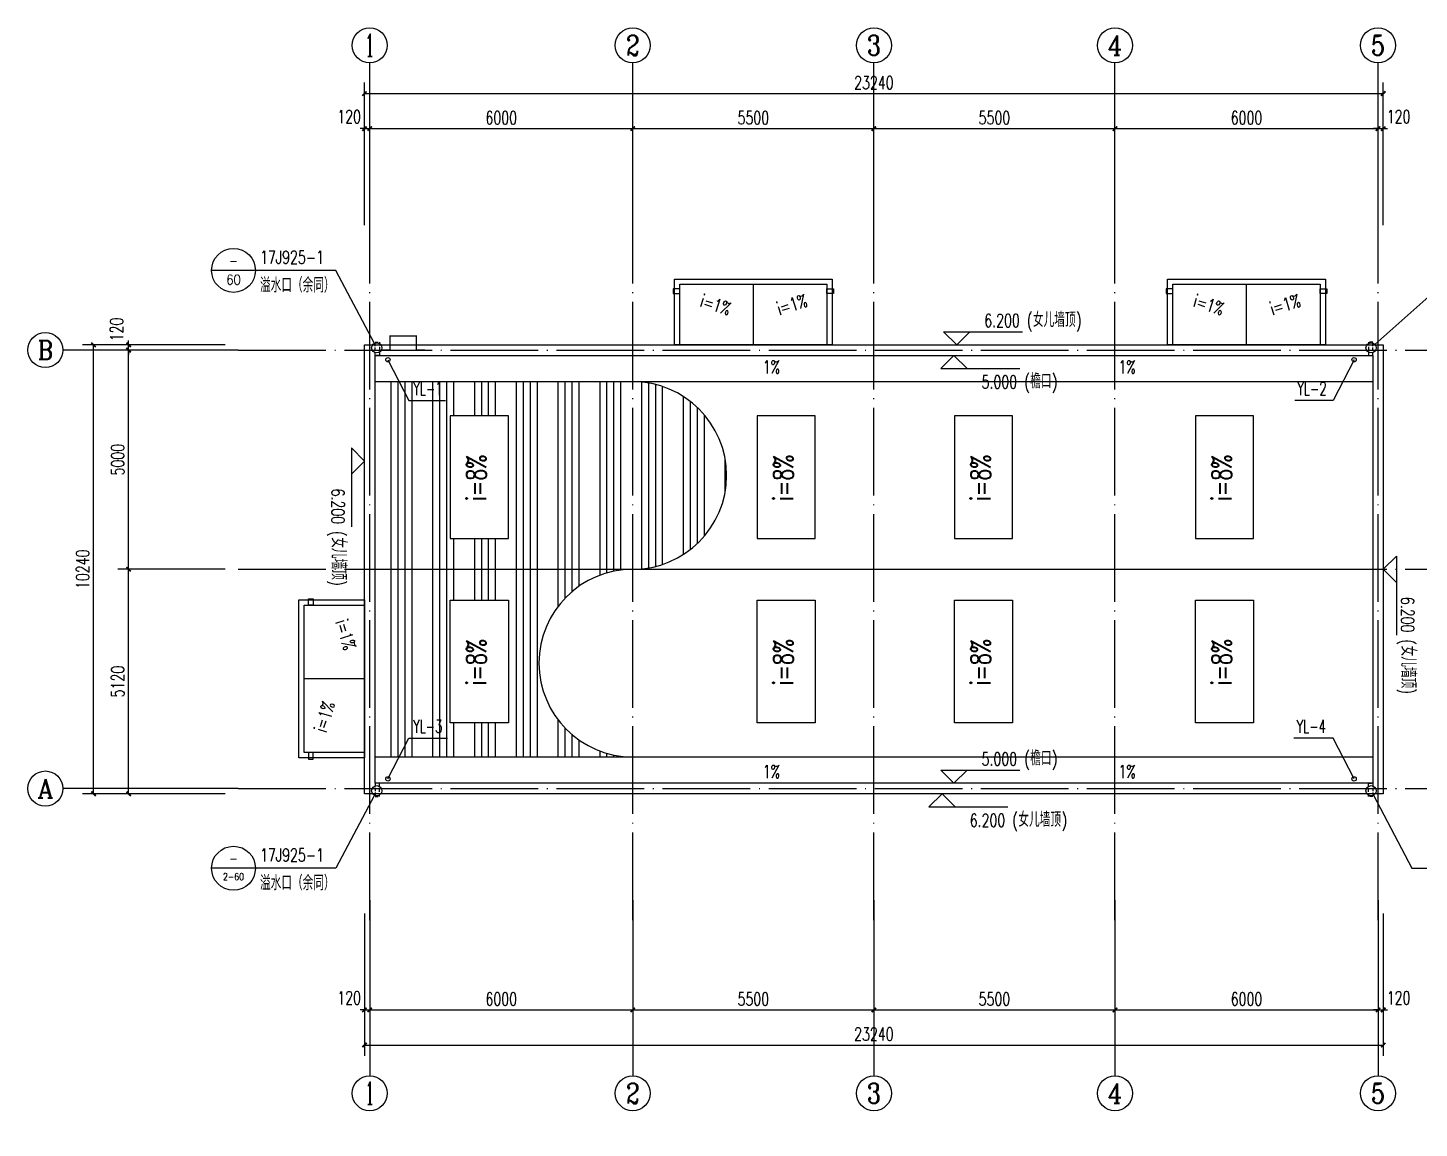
# Model space of a CAD drawing. Extents: x 1885024 to 3176456, y 18406040 to 18858640.
# Drawn here: x 2437025 to 2468764, y 18625079 to 18650176 of the extents above; entities that cross this region are included whole.
import ezdxf
from ezdxf.enums import TextEntityAlignment as Align

# ---------------------------------------------------------------- set-up
doc = ezdxf.new("R2010")
doc.units = 0
doc.header["$LTSCALE"] = 1000
doc.header["$MEASUREMENT"] = 0
doc.linetypes.add('DASH', pattern=[0.35, 0.25, -0.1])
doc.linetypes.add('DOTE', pattern=[2.42, 2, -0.2, 0.02, -0.2])
doc.layers.get('Defpoints').update_dxf_attribs({"color": 250})
for name, color, linetype in [('AXIS_TEXT', 7, 'Continuous'), ('AXIS_外部', 171, 'Continuous'), ('DIM_IDEN', 171, 'Continuous'), ('DIM_SYMB', 165, 'Continuous'), ('DIM_雨水', 3, 'Continuous'), ('DOTE', 8, 'DOTE'), ('EQUIP_污水', 7, 'Continuous'), ('EQUIP_雨水斗', 7, 'Continuous'), ('GROUND', 150, 'Continuous'), ('LVTRY', 6, 'Continuous'), ('PIPE-雨水', 4, 'Continuous'), ('PUB_DIM', 161, 'Continuous'), ('PUB_TEXT', 7, 'Continuous'), ('TEXT_雨水', 7, 'Continuous'), ('TWT_DIM', 3, 'Continuous'), ('TWT_TEXT', 7, 'Continuous'), ('VALVE_雨水', 7, 'Continuous'), ('VPIPE-雨水', 4, 'Continuous'), ('填充_节点', 161, 'Continuous')]:
    doc.layers.add(name, color=color, linetype=linetype)
doc.styles.add('_TCH_AXIS', font='COMPLEX', dxfattribs={"bigfont": 'GBCBIG'})
doc.styles.add('_TCH_DIM', font='SIMPLEX', dxfattribs={"bigfont": 'GBCBIG'})
doc.styles.add('_TCH_DIM_T3', font='SIMPLEX', dxfattribs={"width": 0.705882, "bigfont": 'GBCBIG'})
doc.styles.add('_TCH_LABEL', font='COMPLEX', dxfattribs={"bigfont": 'GBCBIG'})
doc.styles.add('_TWT_DIM_ELE', font='SIMPLEX', dxfattribs={"width": 0.8, "height": 3.5, "bigfont": 'HZTXT'})
doc.styles.add('_TWT_PIPEDN', font='SIMPLEX', dxfattribs={"width": 0.8, "height": 3, "bigfont": 'HZTXT'})
doc.styles.add('_TWT_SERIAL', font='COMPLEX', dxfattribs={"width": 0.8, "height": 3, "bigfont": 'HZTXT'})
doc.styles.add('COMPLEX', font='COMPLEX')
doc.styles.add('TK-LG-B', font='', dxfattribs={"width": 0.75})
doc.styles.get('TK-LG-B').set_extended_font_data('SimSun')
doc.dimstyles.new('_TCH_ARCH&&100', dxfattribs={"dimtxt": 297.5, "dimasz": 100, "dimexe": 250, "dimexo": 300, "dimgap": 100, "dimtad": 1, "dimdec": 0, "dimzin": 0, "dimdsep": 46, "dimtxsty": '_TCH_DIM_T3', "dimblk": 'ARCHTICK', "dimcen": 0.09, "dimclrt": 7, "dimazin": 2, "dimtfac": 1, "dimtdec": 0, "dimtix": 1, "dimtmove": 2, "dimatfit": 3, "dimfxl": 0, "dimtolj": 1, "dimtzin": 0, "dimarcsym": 0})
doc.dimstyles.new('_TWT_ARCH&&50', dxfattribs={"dimtxt": 148.75, "dimasz": 50, "dimexe": 125, "dimexo": 150, "dimgap": 50, "dimtad": 1, "dimdec": 0, "dimzin": 0, "dimdsep": 46, "dimtxsty": '_TCH_DIM_T3', "dimblk": 'ARCHTICK', "dimcen": 0.09, "dimclrt": 7, "dimazin": 2, "dimtfac": 1, "dimtdec": 0, "dimtix": 1, "dimtmove": 2, "dimatfit": 3, "dimfxl": 0, "dimtolj": 1, "dimtzin": 0, "dimarcsym": 0})

# ---------------------------------------------------------------- blocks, each defined once
blk = doc.blocks.new('2012_0718_145648')
at = {"linetype": 'ByBlock'}
for p, q in [((-368, 285), (-487, 285)), ((-288, 0), (-368, 285)), ((-288, 0), (288, 0)), ((-240, 32), (240, 32)), ((0, 32), (-141, 174)), ((0, 32), (0, 232)), ((0, 32), (141, 174)), ((288, 0), (368, 285)), ((368, 285), (487, 285))]:
    blk.add_line(p, q, dxfattribs=at)
blk.add_arc((3, 32), 200, 0, 180, dxfattribs=at)
blk = doc.blocks.new('$ATTACHMENT$00000073')
at = {"const_width": 20}
for points in [[(0, 0), (150, 0)], [(150, 90), (150, -90)]]:
    blk.add_lwpolyline(points, dxfattribs=at)
blk = doc.blocks.new('$VALVE$00000553')
at = {"const_width": 30}
for points in [[(0, 100), (-250, 100), (-250, 100)], [(0, 100), (0, 175)], [(0, 100), (250, 100), (250, 100)], [(-250, -100), (-250, -100), (0, -100)], [(250, -100), (250, -100), (0, -100)], [(0, -175), (0, -100)]]:
    blk.add_lwpolyline(points, dxfattribs=at)
blk = doc.blocks.new('_ArchTick')
at = {"color": 0, "linetype": 'ByBlock', "const_width": 0.4}
blk.add_lwpolyline([(-0.5, -0.5), (0.5, 0.5)], dxfattribs=at)
blk = doc.blocks.new('*D122')
at = {"layer": 'Defpoints', "color": 0}
for p in [(3312297, 16725), (3312682, 16725), (3312297, 16225)]:
    blk.add_point(p, dxfattribs=at)
at = {"layer": 'TWT_DIM', "color": 0, "lineweight": -2}
for p, q in [((3312447, 16725), (3312807, 16725)), ((3312682, 16225), (3312682, 16725)), ((3312447, 16225), (3312807, 16225))]:
    blk.add_line(p, q, dxfattribs=at)
at = {"layer": 'TWT_DIM', "color": 0, "lineweight": -2, "xscale": 50, "yscale": 50, "zscale": 50}
for p, rotation in [((3312682, 16725), 90), ((3312682, 16225), 270)]:
    blk.add_blockref('_ArchTick', p, dxfattribs=dict(at, rotation=rotation))
at = {"layer": 'TWT_DIM', "color": 7, "insert": (3312558, 16475), "char_height": 148.8, "attachment_point": 5, "rotation": 90, "style": '_TCH_DIM_T3'}
blk.add_mtext('\\A1;500', dxfattribs=at)
blk = doc.blocks.new('*D78')
at = {"layer": 'AXIS_外部', "color": 0, "lineweight": -2}
for p, q in [((2441525, 18637826), (2439075, 18637826)), ((2439325, 18632706), (2439325, 18637826)), ((2441525, 18632706), (2439075, 18632706))]:
    blk.add_line(p, q, dxfattribs=at)
at = {"layer": 'Defpoints', "color": 0}
for p in [(2439325, 18637826), (2441825, 18637826), (2441825, 18632706)]:
    blk.add_point(p, dxfattribs=at)
at = {"layer": 'AXIS_外部', "color": 0, "lineweight": -2, "xscale": 100, "yscale": 100, "zscale": 100}
for p, rotation in [((2439325, 18637826), 90), ((2439325, 18632706), 270)]:
    blk.add_blockref('_ArchTick', p, dxfattribs=dict(at, rotation=rotation))
at = {"layer": 'AXIS_外部', "color": 7, "insert": (2439077, 18635266), "char_height": 297.5, "attachment_point": 5, "rotation": 90, "style": '_TCH_DIM_T3'}
blk.add_mtext('\\A1;5120', dxfattribs=at)
blk = doc.blocks.new('*D79')
at = {"layer": 'AXIS_外部', "color": 0, "lineweight": -2}
for p, q in [((2441525, 18642826), (2439075, 18642826)), ((2439325, 18637826), (2439325, 18642826)), ((2441525, 18637826), (2439075, 18637826))]:
    blk.add_line(p, q, dxfattribs=at)
at = {"layer": 'Defpoints', "color": 0}
for p in [(2439325, 18642826), (2441825, 18642826), (2441825, 18637826)]:
    blk.add_point(p, dxfattribs=at)
at = {"layer": 'AXIS_外部', "color": 0, "lineweight": -2, "xscale": 100, "yscale": 100, "zscale": 100}
for p, rotation in [((2439325, 18642826), 90), ((2439325, 18637826), 270)]:
    blk.add_blockref('_ArchTick', p, dxfattribs=dict(at, rotation=rotation))
at = {"layer": 'AXIS_外部', "color": 7, "insert": (2439077, 18640326), "char_height": 297.5, "attachment_point": 5, "rotation": 90, "style": '_TCH_DIM_T3'}
blk.add_mtext('\\A1;5000', dxfattribs=at)
blk = doc.blocks.new('*D80')
at = {"layer": 'AXIS_外部', "color": 0, "lineweight": -2}
for p, q in [((2441525, 18642946), (2439075, 18642946)), ((2441525, 18642826), (2439075, 18642826)), ((2439325, 18642946), (2439325, 18643046)), ((2439325, 18642826), (2439325, 18642946)), ((2439325, 18642826), (2439325, 18642726))]:
    blk.add_line(p, q, dxfattribs=at)
at = {"layer": 'Defpoints', "color": 0}
for p in [(2439325, 18642946), (2441825, 18642946), (2441825, 18642826)]:
    blk.add_point(p, dxfattribs=at)
at = {"layer": 'AXIS_外部', "color": 0, "lineweight": -2, "xscale": 100, "yscale": 100, "zscale": 100}
for p, rotation in [((2439325, 18642946), 270), ((2439325, 18642826), 90)]:
    blk.add_blockref('_ArchTick', p, dxfattribs=dict(at, rotation=rotation))
at = {"layer": 'AXIS_外部', "color": 7, "insert": (2439050, 18643296), "char_height": 297.5, "attachment_point": 5, "rotation": 90, "style": '_TCH_DIM_T3'}
blk.add_mtext('\\A1;120', dxfattribs=at)
blk = doc.blocks.new('*D81')
at = {"layer": 'AXIS_外部', "color": 0, "lineweight": -2}
for p, q in [((2441525, 18642946), (2438275, 18642946)), ((2438525, 18632706), (2438525, 18642946)), ((2441525, 18632706), (2438275, 18632706))]:
    blk.add_line(p, q, dxfattribs=at)
at = {"layer": 'Defpoints', "color": 0}
for p in [(2438525, 18642946), (2441825, 18642946), (2441825, 18632706)]:
    blk.add_point(p, dxfattribs=at)
at = {"layer": 'AXIS_外部', "color": 0, "lineweight": -2, "xscale": 100, "yscale": 100, "zscale": 100}
for p, rotation in [((2438525, 18642946), 90), ((2438525, 18632706), 270)]:
    blk.add_blockref('_ArchTick', p, dxfattribs=dict(at, rotation=rotation))
at = {"layer": 'AXIS_外部', "color": 7, "insert": (2438277, 18637826), "char_height": 297.5, "attachment_point": 5, "rotation": 90, "style": '_TCH_DIM_T3'}
blk.add_mtext('\\A1;10240', dxfattribs=at)
blk = doc.blocks.new('*D82')
at = {"layer": 'AXIS_外部', "color": 0, "lineweight": -2}
for p, q in [((2444705, 18629976), (2444705, 18627526)), ((2444825, 18629976), (2444825, 18627526)), ((2444705, 18627776), (2444605, 18627776)), ((2444705, 18627776), (2444825, 18627776)), ((2444825, 18627776), (2444925, 18627776))]:
    blk.add_line(p, q, dxfattribs=at)
at = {"layer": 'Defpoints', "color": 0}
for p in [(2444705, 18630276), (2444825, 18630276), (2444825, 18627776)]:
    blk.add_point(p, dxfattribs=at)
at = {"layer": 'AXIS_外部', "color": 0, "lineweight": -2, "xscale": 100, "yscale": 100, "zscale": 100}
blk.add_blockref('_ArchTick', (2444705, 18627776), dxfattribs=at)
at = {"layer": 'AXIS_外部', "color": 0, "lineweight": -2, "xscale": 100, "yscale": 100, "zscale": 100, "rotation": 180}
blk.add_blockref('_ArchTick', (2444825, 18627776), dxfattribs=at)
at = {"layer": 'AXIS_外部', "color": 7, "insert": (2444355, 18628051), "char_height": 297.5, "attachment_point": 5, "style": '_TCH_DIM_T3'}
blk.add_mtext('\\A1;120', dxfattribs=at)
blk = doc.blocks.new('*D83')
at = {"layer": 'AXIS_外部', "color": 0, "lineweight": -2}
for p, q in [((2444825, 18629976), (2444825, 18627526)), ((2450825, 18629976), (2450825, 18627526)), ((2444825, 18627776), (2450825, 18627776))]:
    blk.add_line(p, q, dxfattribs=at)
at = {"layer": 'Defpoints', "color": 0}
for p in [(2444825, 18630276), (2450825, 18630276), (2450825, 18627776)]:
    blk.add_point(p, dxfattribs=at)
at = {"layer": 'AXIS_外部', "color": 0, "lineweight": -2, "xscale": 100, "yscale": 100, "zscale": 100, "rotation": 180}
blk.add_blockref('_ArchTick', (2444825, 18627776), dxfattribs=at)
at = {"layer": 'AXIS_外部', "color": 0, "lineweight": -2, "xscale": 100, "yscale": 100, "zscale": 100}
blk.add_blockref('_ArchTick', (2450825, 18627776), dxfattribs=at)
at = {"layer": 'AXIS_外部', "color": 7, "insert": (2447825, 18628024), "char_height": 297.5, "attachment_point": 5, "style": '_TCH_DIM_T3'}
blk.add_mtext('\\A1;6000', dxfattribs=at)
blk = doc.blocks.new('*D84')
at = {"layer": 'AXIS_外部', "color": 0, "lineweight": -2}
for p, q in [((2450825, 18629976), (2450825, 18627526)), ((2456325, 18629976), (2456325, 18627526)), ((2450825, 18627776), (2456325, 18627776))]:
    blk.add_line(p, q, dxfattribs=at)
at = {"layer": 'Defpoints', "color": 0}
for p in [(2450825, 18630276), (2456325, 18630276), (2456325, 18627776)]:
    blk.add_point(p, dxfattribs=at)
at = {"layer": 'AXIS_外部', "color": 0, "lineweight": -2, "xscale": 100, "yscale": 100, "zscale": 100, "rotation": 180}
blk.add_blockref('_ArchTick', (2450825, 18627776), dxfattribs=at)
at = {"layer": 'AXIS_外部', "color": 0, "lineweight": -2, "xscale": 100, "yscale": 100, "zscale": 100}
blk.add_blockref('_ArchTick', (2456325, 18627776), dxfattribs=at)
at = {"layer": 'AXIS_外部', "color": 7, "insert": (2453575, 18628024), "char_height": 297.5, "attachment_point": 5, "style": '_TCH_DIM_T3'}
blk.add_mtext('\\A1;5500', dxfattribs=at)
blk = doc.blocks.new('*D85')
at = {"layer": 'AXIS_外部', "color": 0, "lineweight": -2}
for p, q in [((2456325, 18629976), (2456325, 18627526)), ((2461825, 18629976), (2461825, 18627526)), ((2456325, 18627776), (2461825, 18627776))]:
    blk.add_line(p, q, dxfattribs=at)
at = {"layer": 'Defpoints', "color": 0}
for p in [(2456325, 18630276), (2461825, 18630276), (2461825, 18627776)]:
    blk.add_point(p, dxfattribs=at)
at = {"layer": 'AXIS_外部', "color": 0, "lineweight": -2, "xscale": 100, "yscale": 100, "zscale": 100, "rotation": 180}
blk.add_blockref('_ArchTick', (2456325, 18627776), dxfattribs=at)
at = {"layer": 'AXIS_外部', "color": 0, "lineweight": -2, "xscale": 100, "yscale": 100, "zscale": 100}
blk.add_blockref('_ArchTick', (2461825, 18627776), dxfattribs=at)
at = {"layer": 'AXIS_外部', "color": 7, "insert": (2459075, 18628024), "char_height": 297.5, "attachment_point": 5, "style": '_TCH_DIM_T3'}
blk.add_mtext('\\A1;5500', dxfattribs=at)
blk = doc.blocks.new('*D86')
at = {"layer": 'AXIS_外部', "color": 0, "lineweight": -2}
for p, q in [((2461825, 18629976), (2461825, 18627526)), ((2467825, 18629976), (2467825, 18627526)), ((2461825, 18627776), (2467825, 18627776))]:
    blk.add_line(p, q, dxfattribs=at)
at = {"layer": 'Defpoints', "color": 0}
for p in [(2461825, 18630276), (2467825, 18630276), (2467825, 18627776)]:
    blk.add_point(p, dxfattribs=at)
at = {"layer": 'AXIS_外部', "color": 0, "lineweight": -2, "xscale": 100, "yscale": 100, "zscale": 100, "rotation": 180}
blk.add_blockref('_ArchTick', (2461825, 18627776), dxfattribs=at)
at = {"layer": 'AXIS_外部', "color": 0, "lineweight": -2, "xscale": 100, "yscale": 100, "zscale": 100}
blk.add_blockref('_ArchTick', (2467825, 18627776), dxfattribs=at)
at = {"layer": 'AXIS_外部', "color": 7, "insert": (2464825, 18628024), "char_height": 297.5, "attachment_point": 5, "style": '_TCH_DIM_T3'}
blk.add_mtext('\\A1;6000', dxfattribs=at)
blk = doc.blocks.new('*D87')
at = {"layer": 'AXIS_外部', "color": 0, "lineweight": -2}
for p, q in [((2467825, 18629976), (2467825, 18627526)), ((2467945, 18629976), (2467945, 18627526)), ((2467825, 18627776), (2467725, 18627776)), ((2467825, 18627776), (2467945, 18627776)), ((2467945, 18627776), (2468045, 18627776))]:
    blk.add_line(p, q, dxfattribs=at)
at = {"layer": 'Defpoints', "color": 0}
for p in [(2467825, 18630276), (2467945, 18630276), (2467945, 18627776)]:
    blk.add_point(p, dxfattribs=at)
at = {"layer": 'AXIS_外部', "color": 0, "lineweight": -2, "xscale": 100, "yscale": 100, "zscale": 100}
blk.add_blockref('_ArchTick', (2467825, 18627776), dxfattribs=at)
at = {"layer": 'AXIS_外部', "color": 0, "lineweight": -2, "xscale": 100, "yscale": 100, "zscale": 100, "rotation": 180}
blk.add_blockref('_ArchTick', (2467945, 18627776), dxfattribs=at)
at = {"layer": 'AXIS_外部', "color": 7, "insert": (2468295, 18628051), "char_height": 297.5, "attachment_point": 5, "style": '_TCH_DIM_T3'}
blk.add_mtext('\\A1;120', dxfattribs=at)
blk = doc.blocks.new('*D88')
at = {"layer": 'AXIS_外部', "color": 0, "lineweight": -2}
for p, q in [((2444705, 18629976), (2444705, 18626726)), ((2467945, 18629976), (2467945, 18626726)), ((2444705, 18626976), (2467945, 18626976))]:
    blk.add_line(p, q, dxfattribs=at)
at = {"layer": 'Defpoints', "color": 0}
for p in [(2444705, 18630276), (2467945, 18630276), (2467945, 18626976)]:
    blk.add_point(p, dxfattribs=at)
at = {"layer": 'AXIS_外部', "color": 0, "lineweight": -2, "xscale": 100, "yscale": 100, "zscale": 100, "rotation": 180}
blk.add_blockref('_ArchTick', (2444705, 18626976), dxfattribs=at)
at = {"layer": 'AXIS_外部', "color": 0, "lineweight": -2, "xscale": 100, "yscale": 100, "zscale": 100}
blk.add_blockref('_ArchTick', (2467945, 18626976), dxfattribs=at)
at = {"layer": 'AXIS_外部', "color": 7, "insert": (2456325, 18627224), "char_height": 297.5, "attachment_point": 5, "style": '_TCH_DIM_T3'}
blk.add_mtext('\\A1;23240', dxfattribs=at)
blk = doc.blocks.new('*D89')
at = {"layer": 'AXIS_外部', "color": 0, "lineweight": -2}
for p, q in [((2444705, 18647876), (2444605, 18647876)), ((2444705, 18645676), (2444705, 18648126)), ((2444705, 18647876), (2444825, 18647876)), ((2444825, 18645676), (2444825, 18648126)), ((2444825, 18647876), (2444925, 18647876))]:
    blk.add_line(p, q, dxfattribs=at)
at = {"layer": 'Defpoints', "color": 0}
for p in [(2444825, 18647876), (2444705, 18645376), (2444825, 18645376)]:
    blk.add_point(p, dxfattribs=at)
at = {"layer": 'AXIS_外部', "color": 0, "lineweight": -2, "xscale": 100, "yscale": 100, "zscale": 100}
blk.add_blockref('_ArchTick', (2444705, 18647876), dxfattribs=at)
at = {"layer": 'AXIS_外部', "color": 0, "lineweight": -2, "xscale": 100, "yscale": 100, "zscale": 100, "rotation": 180}
blk.add_blockref('_ArchTick', (2444825, 18647876), dxfattribs=at)
at = {"layer": 'AXIS_外部', "color": 7, "insert": (2444355, 18648151), "char_height": 297.5, "attachment_point": 5, "style": '_TCH_DIM_T3'}
blk.add_mtext('\\A1;120', dxfattribs=at)
blk = doc.blocks.new('*D90')
at = {"layer": 'AXIS_外部', "color": 0, "lineweight": -2}
for p, q in [((2444825, 18645676), (2444825, 18648126)), ((2444825, 18647876), (2450825, 18647876)), ((2450825, 18645676), (2450825, 18648126))]:
    blk.add_line(p, q, dxfattribs=at)
at = {"layer": 'Defpoints', "color": 0}
for p in [(2450825, 18647876), (2444825, 18645376), (2450825, 18645376)]:
    blk.add_point(p, dxfattribs=at)
at = {"layer": 'AXIS_外部', "color": 0, "lineweight": -2, "xscale": 100, "yscale": 100, "zscale": 100, "rotation": 180}
blk.add_blockref('_ArchTick', (2444825, 18647876), dxfattribs=at)
at = {"layer": 'AXIS_外部', "color": 0, "lineweight": -2, "xscale": 100, "yscale": 100, "zscale": 100}
blk.add_blockref('_ArchTick', (2450825, 18647876), dxfattribs=at)
at = {"layer": 'AXIS_外部', "color": 7, "insert": (2447825, 18648124), "char_height": 297.5, "attachment_point": 5, "style": '_TCH_DIM_T3'}
blk.add_mtext('\\A1;6000', dxfattribs=at)
blk = doc.blocks.new('*D91')
at = {"layer": 'AXIS_外部', "color": 0, "lineweight": -2}
for p, q in [((2450825, 18645676), (2450825, 18648126)), ((2450825, 18647876), (2456325, 18647876)), ((2456325, 18645676), (2456325, 18648126))]:
    blk.add_line(p, q, dxfattribs=at)
at = {"layer": 'Defpoints', "color": 0}
for p in [(2456325, 18647876), (2450825, 18645376), (2456325, 18645376)]:
    blk.add_point(p, dxfattribs=at)
at = {"layer": 'AXIS_外部', "color": 0, "lineweight": -2, "xscale": 100, "yscale": 100, "zscale": 100, "rotation": 180}
blk.add_blockref('_ArchTick', (2450825, 18647876), dxfattribs=at)
at = {"layer": 'AXIS_外部', "color": 0, "lineweight": -2, "xscale": 100, "yscale": 100, "zscale": 100}
blk.add_blockref('_ArchTick', (2456325, 18647876), dxfattribs=at)
at = {"layer": 'AXIS_外部', "color": 7, "insert": (2453575, 18648124), "char_height": 297.5, "attachment_point": 5, "style": '_TCH_DIM_T3'}
blk.add_mtext('\\A1;5500', dxfattribs=at)
blk = doc.blocks.new('*D92')
at = {"layer": 'AXIS_外部', "color": 0, "lineweight": -2}
for p, q in [((2456325, 18645676), (2456325, 18648126)), ((2456325, 18647876), (2461825, 18647876)), ((2461825, 18645676), (2461825, 18648126))]:
    blk.add_line(p, q, dxfattribs=at)
at = {"layer": 'Defpoints', "color": 0}
for p in [(2461825, 18647876), (2456325, 18645376), (2461825, 18645376)]:
    blk.add_point(p, dxfattribs=at)
at = {"layer": 'AXIS_外部', "color": 0, "lineweight": -2, "xscale": 100, "yscale": 100, "zscale": 100, "rotation": 180}
blk.add_blockref('_ArchTick', (2456325, 18647876), dxfattribs=at)
at = {"layer": 'AXIS_外部', "color": 0, "lineweight": -2, "xscale": 100, "yscale": 100, "zscale": 100}
blk.add_blockref('_ArchTick', (2461825, 18647876), dxfattribs=at)
at = {"layer": 'AXIS_外部', "color": 7, "insert": (2459075, 18648124), "char_height": 297.5, "attachment_point": 5, "style": '_TCH_DIM_T3'}
blk.add_mtext('\\A1;5500', dxfattribs=at)
blk = doc.blocks.new('*D93')
at = {"layer": 'AXIS_外部', "color": 0, "lineweight": -2}
for p, q in [((2461825, 18645676), (2461825, 18648126)), ((2461825, 18647876), (2467825, 18647876)), ((2467825, 18645676), (2467825, 18648126))]:
    blk.add_line(p, q, dxfattribs=at)
at = {"layer": 'Defpoints', "color": 0}
for p in [(2467825, 18647876), (2461825, 18645376), (2467825, 18645376)]:
    blk.add_point(p, dxfattribs=at)
at = {"layer": 'AXIS_外部', "color": 0, "lineweight": -2, "xscale": 100, "yscale": 100, "zscale": 100, "rotation": 180}
blk.add_blockref('_ArchTick', (2461825, 18647876), dxfattribs=at)
at = {"layer": 'AXIS_外部', "color": 0, "lineweight": -2, "xscale": 100, "yscale": 100, "zscale": 100}
blk.add_blockref('_ArchTick', (2467825, 18647876), dxfattribs=at)
at = {"layer": 'AXIS_外部', "color": 7, "insert": (2464825, 18648124), "char_height": 297.5, "attachment_point": 5, "style": '_TCH_DIM_T3'}
blk.add_mtext('\\A1;6000', dxfattribs=at)
blk = doc.blocks.new('*D94')
at = {"layer": 'AXIS_外部', "color": 0, "lineweight": -2}
for p, q in [((2467825, 18647876), (2467725, 18647876)), ((2467825, 18645676), (2467825, 18648126)), ((2467825, 18647876), (2467945, 18647876)), ((2467945, 18645676), (2467945, 18648126)), ((2467945, 18647876), (2468045, 18647876))]:
    blk.add_line(p, q, dxfattribs=at)
at = {"layer": 'Defpoints', "color": 0}
for p in [(2467945, 18647876), (2467825, 18645376), (2467945, 18645376)]:
    blk.add_point(p, dxfattribs=at)
at = {"layer": 'AXIS_外部', "color": 0, "lineweight": -2, "xscale": 100, "yscale": 100, "zscale": 100}
blk.add_blockref('_ArchTick', (2467825, 18647876), dxfattribs=at)
at = {"layer": 'AXIS_外部', "color": 0, "lineweight": -2, "xscale": 100, "yscale": 100, "zscale": 100, "rotation": 180}
blk.add_blockref('_ArchTick', (2467945, 18647876), dxfattribs=at)
at = {"layer": 'AXIS_外部', "color": 7, "insert": (2468295, 18648151), "char_height": 297.5, "attachment_point": 5, "style": '_TCH_DIM_T3'}
blk.add_mtext('\\A1;120', dxfattribs=at)
blk = doc.blocks.new('*D95')
at = {"layer": 'AXIS_外部', "color": 0, "lineweight": -2}
for p, q in [((2444705, 18645676), (2444705, 18648926)), ((2467945, 18645676), (2467945, 18648926)), ((2444705, 18648676), (2467945, 18648676))]:
    blk.add_line(p, q, dxfattribs=at)
at = {"layer": 'Defpoints', "color": 0}
for p in [(2467945, 18648676), (2444705, 18645376), (2467945, 18645376)]:
    blk.add_point(p, dxfattribs=at)
at = {"layer": 'AXIS_外部', "color": 0, "lineweight": -2, "xscale": 100, "yscale": 100, "zscale": 100, "rotation": 180}
blk.add_blockref('_ArchTick', (2444705, 18648676), dxfattribs=at)
at = {"layer": 'AXIS_外部', "color": 0, "lineweight": -2, "xscale": 100, "yscale": 100, "zscale": 100}
blk.add_blockref('_ArchTick', (2467945, 18648676), dxfattribs=at)
at = {"layer": 'AXIS_外部', "color": 7, "insert": (2456325, 18648924), "char_height": 297.5, "attachment_point": 5, "style": '_TCH_DIM_T3'}
blk.add_mtext('\\A1;23240', dxfattribs=at)
blk = doc.blocks.new('_AXISO')
blk.add_circle((0, 0), 0.5)
at = {"layer": 'AXIS_TEXT', "style": 'COMPLEX', "width": 1.041667}
blk.add_attdef('A', text='', height=0.56, dxfattribs=at).set_placement((-0.25, -0.28), (0.25, -0.28), align=Align.FIT)
blk = doc.blocks.new('32545')
at = {"layer": 'PIPE-雨水', "linetype": 'Continuous'}
for points in [[(3312296.8, 15771.3), (3312296.8, 15758.8), (3312284.3, 15758.8)], [(3312296.8, 15771.3), (3312284.3, 15771.3), (3312284.3, 15758.8)]]:
    blk.add_hatch(color=256, dxfattribs=at).paths.add_polyline_path(points)
at = {"color": 8}
for p, q in [((3310436.6, 19791.8), (3315695.1, 19791.8)), ((3310436.6, 16225), (3315695.1, 16225))]:
    blk.add_line(p, q, dxfattribs=at)
at = {"layer": 'DIM_SYMB', "const_width": 35}
blk.add_lwpolyline([(3312143.3, 14282), (3313584.5, 14282)], dxfattribs=at)
at = {"layer": 'DIM_雨水'}
for p, q in [((3312296.8, 19808), (3312799.9, 20456.6)), ((3312799.9, 20456.6), (3313618.5, 20456.6)), ((3312296.8, 18881.4), (3311953.1, 18397.7)), ((3311953.1, 18397.7), (3310735.7, 18397.7)), ((3312551, 15771.3), (3312401, 15621.3)), ((3312527, 15771.3), (3312701, 15771.3)), ((3312551, 15771.3), (3312701, 15621.3)), ((3312401, 15621.3), (3313129.2, 15621.3))]:
    blk.add_line(p, q, dxfattribs=at)
at = {"layer": 'PIPE-雨水', "linetype": 'Continuous', "ltscale": 0.5, "const_width": 25}
for points in [[(3312296.8, 19808), (3312296.8, 15771.3)], [(3313388.1, 15771.3), (3312296.8, 15771.3)]]:
    blk.add_lwpolyline(points, dxfattribs=at)
at = {"layer": 'PUB_DIM'}
for p, q in [((3310586.6, 19941.8), (3309686.6, 19941.8)), ((3310436.6, 19791.8), (3310286.6, 19941.8)), ((3310436.6, 19791.8), (3310586.6, 19941.8)), ((3311390.3, 19791.8), (3310286.6, 19791.8)), ((3310586.6, 16375), (3309686.6, 16375)), ((3310436.6, 16225), (3310286.6, 16375)), ((3310436.6, 16225), (3310586.6, 16375)), ((3311390.3, 16225), (3310286.6, 16225))]:
    blk.add_line(p, q, dxfattribs=at)
at = {"layer": 'EQUIP_污水', "xscale": 0.5, "yscale": 0.5, "zscale": 0.5}
blk.add_blockref('$ATTACHMENT$00000073', (3312296.8, 16724.7), dxfattribs=at)
at = {"layer": 'EQUIP_雨水斗', "linetype": 'ByBlock', "xscale": -0.5, "yscale": 0.5, "zscale": 0.5}
blk.add_blockref('2012_0718_145648', (3312296.8, 19791.8), dxfattribs=at)
at = {"layer": 'VALVE_雨水', "xscale": -0.6, "yscale": 0.6, "zscale": 0.6, "rotation": 180}
blk.add_blockref('$VALVE$00000553', (3313032.8, 15771.3), dxfattribs=at)
at = {"layer": 'DIM_雨水', "color": 7, "style": '_TWT_SERIAL', "width": 0.64}
for s, p in [('YD', (3313011.3, 20534.5)), ('DN100', (3312898.5, 20204.4))]:
    blk.add_text(s, height=200, dxfattribs=at).set_placement(p)
at = {"layer": 'PUB_TEXT'}
for s, height, style, width, p in [('5.000', 148.75, '_TCH_DIM', 0.705882, (3309671.6, 19994.3)), ('%%P0.000', 148.75, '_TCH_DIM', 0.705882, (3309671.6, 16427.5)), ('雨水系统图', 264.35, 'TK-LG-B', 0.75, (3312143.3, 14349.9))]:
    blk.add_text(s, height=height, dxfattribs=dict(at, style=style, width=width)).set_placement(p)
at = {"layer": 'TEXT_雨水', "linetype": 'Continuous', "style": '_TWT_PIPEDN', "width": 0.64}
blk.add_text('De110', height=150, rotation=90, dxfattribs=at).set_placement((3312271.8, 17595.4))
blk.add_text('De110', height=150, dxfattribs=at).set_placement((3312648.2, 15928.9))
at = {"layer": 'TWT_TEXT', "width": 0.64}
for s, height, style, p in [('YL-1~4', 175, '_TWT_SERIAL', (3310770.7, 18467.7)), ('-0.900', 150, '_TWT_DIM_ELE', (3312611.4, 15426.3))]:
    blk.add_text(s, height=height, dxfattribs=dict(at, style=style)).set_placement(p)
at = {"layer": 'TWT_DIM'}
dim = blk.add_aligned_dim(p1=(3312296.8, 16225), p2=(3312296.8, 16724.7), distance=-385.3, dimstyle='_TWT_ARCH&&50', dxfattribs=at)
dim.commit()
dim.dimension.update_dxf_attribs({"geometry": '*D122', "text_midpoint": (3312557.7, 16474.8)})

msp = doc.modelspace()

# ---------------------------------------------------------------- hatches: boundary and pattern name
at = {"layer": '填充_节点'}
h = msp.add_hatch(dxfattribs=at)
h.set_pattern_fill('ANSI34,_O', color=251, scale=100, angle=45)
h.set_pattern_definition([(90, (184079.6, 158117.1), (-952.5, 6e-14), []), (90, (184238.35, 158275.8), (-952.5, 6e-14), []), (90, (184397.1, 158434.6), (-952.5, 6e-14), []), (90, (184555.85, 158593.3), (-952.5, 6e-14), [])])
h.paths.add_polyline_path([(2450825.4, 18642105.7), (2444945.4, 18642105.7), (2444945.4, 18637825.7), (2450825.4, 18637825.7, 1)])
h.paths.add_polyline_path([(2447987.9, 18638529.9), (2446662.9, 18638529.9), (2446662.9, 18641327.6), (2447987.9, 18641327.6)], flags=16)
h.paths.add_polyline_path([(2450825.4, 18637825.7), (2444945.4, 18637825.7), (2444945.4, 18633545.7), (2450825.4, 18633545.7, -1)])
h.paths.add_polyline_path([(2447987.9, 18634323.7), (2446662.9, 18634323.7), (2446662.9, 18637121.4), (2447987.9, 18637121.4)], flags=16)

# ---------------------------------------------------------------- linework, layer by layer
at = {"const_width": 30}
msp.add_lwpolyline([(2445085.4, 18642825.7), (2445285.4, 18642825.7), (2445285.4, 18643145.7), (2445885.4, 18643145.7), (2445885.4, 18642825.7), (2446085.4, 18642825.7)], dxfattribs=at)
at = {"color": 6, "linetype": 'DASH', "ltscale": 0.3}
for points in [[(2445045.4, 18642705.7), (2444945.4, 18642705.7), (2444945.4, 18643005.7), (2445045.4, 18643005.7)], [(2467605.4, 18642705.7), (2467705.4, 18642705.7), (2467705.4, 18643005.7), (2467605.4, 18643005.7)], [(2445045.4, 18632945.7), (2444945.4, 18632945.7), (2444945.4, 18632645.7), (2445045.4, 18632645.7)], [(2467605.4, 18632945.7), (2467705.4, 18632945.7), (2467705.4, 18632645.7), (2467605.4, 18632645.7)]]:
    msp.add_lwpolyline(points, close=True, dxfattribs=at)
at = {"layer": 'AXIS_外部'}
for p, q in [((2444825.4, 18645375.7), (2444825.4, 18649375.7)), ((2450825.4, 18645375.7), (2450825.4, 18649375.7)), ((2456325.4, 18645375.7), (2456325.4, 18649375.7)), ((2461825.4, 18645375.7), (2461825.4, 18649375.7)), ((2467825.4, 18645375.7), (2467825.4, 18649375.7)), ((2441825.4, 18642825.7), (2437825.4, 18642825.7)), ((2441825.4, 18632825.7), (2437825.4, 18632825.7)), ((2444825.4, 18630275.7), (2444825.4, 18626275.7)), ((2450825.4, 18630275.7), (2450825.4, 18626275.7)), ((2456325.4, 18630275.7), (2456325.4, 18626275.7)), ((2461825.4, 18630275.7), (2461825.4, 18626275.7)), ((2467825.4, 18630275.7), (2467825.4, 18626275.7))]:
    msp.add_line(p, q, dxfattribs=at)
at = {"layer": 'DIM_IDEN'}
for p, q in [((2442217.3, 18644642.6), (2441217.3, 18644642.6)), ((2444051.7, 18644642.6), (2442217.3, 18644642.6)), ((2444929.8, 18642978.1), (2444051.7, 18644642.6)), ((2467753.4, 18642952.8), (2469646.3, 18644642.6)), ((2444929.8, 18632673.2), (2444051.7, 18631008.7)), ((2467721, 18632673.2), (2468599.1, 18631008.7)), ((2442217.3, 18631008.7), (2441217.3, 18631008.7)), ((2444051.7, 18631008.7), (2442217.3, 18631008.7)), ((2468599.1, 18631008.7), (2470433.4, 18631008.7))]:
    msp.add_line(p, q, dxfattribs=at)
for centre, radius in [((2441717.3, 18644642.6), 500), ((2444983.8, 18642875.7), 115.8), ((2467667, 18642875.7), 115.8), ((2444983.8, 18632775.7), 115.8), ((2467667, 18632775.7), 115.8), ((2441717.3, 18631008.7), 500)]:
    msp.add_circle(centre, radius, dxfattribs=at)
at = {"layer": 'DIM_SYMB'}
for points in [[(2453294.1, 18643414.4, 0, 0, 0), (2452252.5, 18643737.1, 80, 0, 0), (2451966, 18643825.9, 0, 0, 0)], [(2453856.7, 18643414.4, 0, 0, 0), (2454898.2, 18643737.1, 80, 0, 0), (2455184.8, 18643825.9, 0, 0, 0)], [(2464544.1, 18643414.4, 0, 0, 0), (2463502.5, 18643737.1, 80, 0, 0), (2463216, 18643825.9, 0, 0, 0)], [(2465106.7, 18643414.4, 0, 0, 0), (2466148.2, 18643737.1, 80, 0, 0), (2466434.8, 18643825.9, 0, 0, 0)], [(2453683.1, 18642438.9, 0, 0, 0), (2452342.2, 18642438.9, 80, 0, 0), (2452042.2, 18642438.9, 0, 0, 0)], [(2462346.9, 18642438.9, 0, 0, 0), (2463687.7, 18642438.9, 80, 0, 0), (2463987.7, 18642438.9, 0, 0, 0)], [(2447586.9, 18639229.3, 0, 0, 0), (2447586.9, 18640177, 120, 0, 0), (2447586.9, 18640627, 0, 0, 0)], [(2454586.9, 18639229.3, 0, 0, 0), (2454586.9, 18640177, 120, 0, 0), (2454586.9, 18640627, 0, 0, 0)], [(2459086.9, 18639229.3, 0, 0, 0), (2459086.9, 18640177, 120, 0, 0), (2459086.9, 18640627, 0, 0, 0)], [(2464586.9, 18639229.3, 0, 0, 0), (2464586.9, 18640177, 120, 0, 0), (2464586.9, 18640627, 0, 0, 0)], [(2444236.7, 18635607, 0, 0, 0), (2443913.9, 18636648.5, 80, 0, 0), (2443825.1, 18636935, 0, 0, 0)], [(2447586.9, 18636422, 0, 0, 0), (2447586.9, 18635474.3, 120, 0, 0), (2447586.9, 18635024.3, 0, 0, 0)], [(2454586.9, 18636422, 0, 0, 0), (2454586.9, 18635474.3, 120, 0, 0), (2454586.9, 18635024.3, 0, 0, 0)], [(2459086.9, 18636422, 0, 0, 0), (2459086.9, 18635474.3, 120, 0, 0), (2459086.9, 18635024.3, 0, 0, 0)], [(2464586.9, 18636422, 0, 0, 0), (2464586.9, 18635474.3, 120, 0, 0), (2464586.9, 18635024.3, 0, 0, 0)], [(2444236.7, 18635044.4, 0, 0, 0), (2443913.9, 18634002.8, 80, 0, 0), (2443825.1, 18633716.3, 0, 0, 0)], [(2453683.1, 18633212.4, 0, 0, 0), (2452342.2, 18633212.4, 80, 0, 0), (2452042.2, 18633212.4, 0, 0, 0)], [(2462346.9, 18633212.4, 0, 0, 0), (2463687.7, 18633212.4, 80, 0, 0), (2463987.7, 18633212.4, 0, 0, 0)]]:
    msp.add_lwpolyline(points, format="xyseb", dxfattribs=at)
at = {"layer": 'DIM_雨水'}
for p, q in [((2445240.4, 18642605.7), (2445716.5, 18641677.1)), ((2467280.4, 18642605.7), (2466804.2, 18641677.1)), ((2445716.5, 18641677.1), (2446555, 18641677.1)), ((2466804.2, 18641677.1), (2465924.7, 18641677.1)), ((2445240.4, 18633045.7), (2445716.5, 18633974.3)), ((2445716.5, 18633974.3), (2446596.1, 18633974.3)), ((2466804.2, 18633974.3), (2465908.1, 18633974.3)), ((2467280.4, 18633045.7), (2466804.2, 18633974.3))]:
    msp.add_line(p, q, dxfattribs=at)
at = {"layer": 'DOTE'}
for p, q in [((2444825.4, 18629825.7), (2444825.4, 18645825.7)), ((2450825.4, 18629825.7), (2450825.4, 18645825.7)), ((2456325.4, 18629825.7), (2456325.4, 18645825.7)), ((2461825.4, 18629825.7), (2461825.4, 18645825.7)), ((2467825.4, 18629825.7), (2467825.4, 18645825.7)), ((2441825.4, 18642825.7), (2470825.4, 18642825.7)), ((2441825.4, 18637825.7), (2470825.4, 18637825.7)), ((2441825.4, 18632825.7), (2470825.4, 18632825.7))]:
    msp.add_line(p, q, dxfattribs=at)
at = {"layer": 'GROUND'}
for p, q in [((2453575.4, 18642945.7), (2453575.4, 18644325.7)), ((2464825.4, 18642945.7), (2464825.4, 18644325.7)), ((2444945.4, 18642105.7), (2467705.4, 18642105.7)), ((2444945.4, 18637825.7), (2467705.4, 18637825.7)), ((2444705.4, 18635325.7), (2443325.4, 18635325.7)), ((2444945.4, 18633545.7), (2467705.4, 18633545.7))]:
    msp.add_line(p, q, dxfattribs=at)
for points in [[(2451775.4, 18644445.7), (2455375.4, 18644445.7), (2455375.4, 18642945.7), (2451775.4, 18642945.7)], [(2451895.4, 18644325.7), (2455255.4, 18644325.7), (2455255.4, 18642945.7), (2451895.4, 18642945.7)], [(2463025.4, 18644445.7), (2466625.4, 18644445.7), (2466625.4, 18642945.7), (2463025.4, 18642945.7)], [(2463145.4, 18644325.7), (2466505.4, 18644325.7), (2466505.4, 18642945.7), (2463145.4, 18642945.7)], [(2444705.4, 18642945.7), (2467945.4, 18642945.7), (2467945.4, 18632705.7), (2444705.4, 18632705.7)], [(2444945.4, 18642705.7), (2467705.4, 18642705.7), (2467705.4, 18632945.7), (2444945.4, 18632945.7)], [(2446662.9, 18641327.6), (2446662.9, 18638529.9), (2447987.9, 18638529.9), (2447987.9, 18641327.6)], [(2453662.9, 18641327.6), (2453662.9, 18638529.9), (2454987.9, 18638529.9), (2454987.9, 18641327.6)], [(2458162.9, 18641327.6), (2458162.9, 18638529.9), (2459487.9, 18638529.9), (2459487.9, 18641327.6)], [(2463662.9, 18641327.6), (2463662.9, 18638529.9), (2464987.9, 18638529.9), (2464987.9, 18641327.6)], [(2443205.4, 18637125.7), (2444705.4, 18637125.7), (2444705.4, 18633525.7), (2443205.4, 18633525.7)], [(2443205.4, 18633525.7), (2443205.4, 18637125.7), (2444705.4, 18637125.7), (2444705.4, 18633525.7)], [(2446662.9, 18634323.7), (2446662.9, 18637121.4), (2447987.9, 18637121.4), (2447987.9, 18634323.7)], [(2453662.9, 18634323.7), (2453662.9, 18637121.4), (2454987.9, 18637121.4), (2454987.9, 18634323.7)], [(2458162.9, 18634323.7), (2458162.9, 18637121.4), (2459487.9, 18637121.4), (2459487.9, 18634323.7)], [(2463662.9, 18634323.7), (2463662.9, 18637121.4), (2464987.9, 18637121.4), (2464987.9, 18634323.7)], [(2443325.4, 18633645.7), (2443325.4, 18637005.7), (2444705.4, 18637005.7), (2444705.4, 18633645.7)]]:
    msp.add_lwpolyline(points, close=True, dxfattribs=at)
for centre, start, end in [((2450825.4, 18639965.7), 270, 90), ((2450825.4, 18635685.7), 90, 270)]:
    msp.add_arc(centre, 2140, start, end, dxfattribs=at)
at = {"layer": 'LVTRY'}
for points in [[(2451745.4, 18644225.7), (2451745.4, 18644115.7), (2451895.4, 18644115.7), (2451895.4, 18644225.7)], [(2455405.4, 18644225.7), (2455405.4, 18644115.7), (2455255.4, 18644115.7), (2455255.4, 18644225.7)], [(2462995.4, 18644225.7), (2462995.4, 18644115.7), (2463145.4, 18644115.7), (2463145.4, 18644225.7)], [(2466655.4, 18644225.7), (2466655.4, 18644115.7), (2466505.4, 18644115.7), (2466505.4, 18644225.7)], [(2443425.4, 18637155.7), (2443535.4, 18637155.7), (2443535.4, 18637005.7), (2443425.4, 18637005.7)], [(2443425.4, 18633495.7), (2443535.4, 18633495.7), (2443535.4, 18633645.7), (2443425.4, 18633645.7)]]:
    msp.add_lwpolyline(points, close=True, dxfattribs=at)
at = {"layer": 'PUB_DIM'}
for p, q in [((2458214.1, 18642945.7), (2457914.1, 18643245.7)), ((2457914.1, 18643245.7), (2459714.1, 18643245.7)), ((2458214.1, 18642945.7), (2458514.1, 18643245.7)), ((2458152.3, 18642705.7), (2457852.3, 18642405.7)), ((2458152.3, 18642705.7), (2458452.3, 18642405.7)), ((2457852.3, 18642405.7), (2459652.3, 18642405.7)), ((2444705.4, 18640295.6), (2444405.4, 18640595.6)), ((2444405.4, 18640595.6), (2444405.4, 18638795.6)), ((2444705.4, 18640295.6), (2444405.4, 18639995.6)), ((2467945.4, 18637825.7), (2468245.4, 18638125.7)), ((2468245.4, 18638125.7), (2468245.4, 18636325.7)), ((2467945.4, 18637825.7), (2468245.4, 18637525.7)), ((2458152.3, 18632945.7), (2457852.3, 18633245.7)), ((2457852.3, 18633245.7), (2459652.3, 18633245.7)), ((2458152.3, 18632945.7), (2458452.3, 18633245.7)), ((2457881.8, 18632705.7), (2457581.8, 18632405.7)), ((2457881.8, 18632705.7), (2458181.8, 18632405.7)), ((2457581.8, 18632405.7), (2459381.8, 18632405.7))]:
    msp.add_line(p, q, dxfattribs=at)
at = {"layer": 'VPIPE-雨水', "linetype": 'Continuous'}
for centre in [(2445240.4, 18642605.7), (2467280.4, 18642605.7), (2445240.4, 18633045.7), (2467280.4, 18633045.7)]:
    msp.add_circle(centre, 50, dxfattribs=at)

# ---------------------------------------------------------------- block references
at = {"xscale": 2.01, "yscale": 2.01, "zscale": 2.01}
msp.add_blockref('32545', (-4184662, 18584309.3), dxfattribs=at)
at = {"layer": 'AXIS_外部'}
ref = msp.add_blockref('_AXISO', (2444825.4, 18649775.7), dxfattribs=dict(at, xscale=800, yscale=800, zscale=800))
ref.add_attrib('A', '1', dxfattribs={"layer": 'AXIS_TEXT', "height": 514.7, "style": '_TCH_AXIS'}).set_placement((2444715.1, 18649518.3), (2444935.7, 18649518.3), align=Align.FIT)
ref = msp.add_blockref('_AXISO', (2450825.4, 18649775.7), dxfattribs=dict(at, xscale=800, yscale=800, zscale=800))
ref.add_attrib('A', '2', dxfattribs={"layer": 'AXIS_TEXT', "height": 465.9, "style": '_TCH_AXIS'}).set_placement((2450670.1, 18649542.7), (2450980.7, 18649542.7), align=Align.FIT)
ref = msp.add_blockref('_AXISO', (2456325.4, 18649775.7), dxfattribs=dict(at, xscale=800, yscale=800, zscale=800))
ref.add_attrib('A', '3', dxfattribs={"layer": 'AXIS_TEXT', "height": 465.9, "style": '_TCH_AXIS'}).set_placement((2456170.1, 18649542.7), (2456480.7, 18649542.7), align=Align.FIT)
ref = msp.add_blockref('_AXISO', (2461825.4, 18649775.7), dxfattribs=dict(at, xscale=800, yscale=800, zscale=800))
ref.add_attrib('A', '4', dxfattribs={"layer": 'AXIS_TEXT', "height": 445.4, "style": '_TCH_AXIS'}).set_placement((2461655.7, 18649552.9), (2461995.1, 18649552.9), align=Align.FIT)
ref = msp.add_blockref('_AXISO', (2467825.4, 18649775.7), dxfattribs=dict(at, xscale=800, yscale=800, zscale=800))
ref.add_attrib('A', '5', dxfattribs={"layer": 'AXIS_TEXT', "height": 465.9, "style": '_TCH_AXIS'}).set_placement((2467670.1, 18649542.7), (2467980.7, 18649542.7), align=Align.FIT)
ref = msp.add_blockref('_AXISO', (2437425.4, 18642825.7), dxfattribs=dict(at, xscale=800, yscale=800, zscale=800))
ref.add_attrib('A', 'B', dxfattribs={"layer": 'AXIS_TEXT', "height": 435.3, "style": '_TCH_AXIS'}).set_placement((2437249.2, 18642608), (2437601.6, 18642608), align=Align.FIT)
ref = msp.add_blockref('_AXISO', (2437425.4, 18632825.7), dxfattribs=dict(at, xscale=800, yscale=800, zscale=800))
ref.add_attrib('A', 'A', dxfattribs={"layer": 'AXIS_TEXT', "height": 425.2, "style": '_TCH_AXIS'}).set_placement((2437243.2, 18632613.1), (2437607.6, 18632613.1), align=Align.FIT)
ref = msp.add_blockref('_AXISO', (2444825.4, 18625875.7), dxfattribs=dict(at, xscale=800, yscale=800, zscale=800))
ref.add_attrib('A', '1', dxfattribs={"layer": 'AXIS_TEXT', "height": 514.7, "style": '_TCH_AXIS'}).set_placement((2444715.1, 18625618.3), (2444935.7, 18625618.3), align=Align.FIT)
ref = msp.add_blockref('_AXISO', (2450825.4, 18625875.7), dxfattribs=dict(at, xscale=800, yscale=800, zscale=800))
ref.add_attrib('A', '2', dxfattribs={"layer": 'AXIS_TEXT', "height": 465.9, "style": '_TCH_AXIS'}).set_placement((2450670.1, 18625642.7), (2450980.7, 18625642.7), align=Align.FIT)
ref = msp.add_blockref('_AXISO', (2456325.4, 18625875.7), dxfattribs=dict(at, xscale=800, yscale=800, zscale=800))
ref.add_attrib('A', '3', dxfattribs={"layer": 'AXIS_TEXT', "height": 465.9, "style": '_TCH_AXIS'}).set_placement((2456170.1, 18625642.7), (2456480.7, 18625642.7), align=Align.FIT)
ref = msp.add_blockref('_AXISO', (2461825.4, 18625875.7), dxfattribs=dict(at, xscale=800, yscale=800, zscale=800))
ref.add_attrib('A', '4', dxfattribs={"layer": 'AXIS_TEXT', "height": 445.4, "style": '_TCH_AXIS'}).set_placement((2461655.7, 18625652.9), (2461995.1, 18625652.9), align=Align.FIT)
ref = msp.add_blockref('_AXISO', (2467825.4, 18625875.7), dxfattribs=dict(at, xscale=800, yscale=800, zscale=800))
ref.add_attrib('A', '5', dxfattribs={"layer": 'AXIS_TEXT', "height": 465.9, "style": '_TCH_AXIS'}).set_placement((2467670.1, 18625642.7), (2467980.7, 18625642.7), align=Align.FIT)

# ---------------------------------------------------------------- texts
at = {"layer": 'PUB_TEXT', "width": 0.705882}
for s, style, p in [('17J925-1', '_TCH_LABEL', (2442322.3, 18644794.1)), ('(', '_TCH_DIM', (2459814.1, 18643350.7)), (')', '_TCH_DIM', (2460937, 18643350.7)), ('6.200', '_TCH_DIM', (2458844.1, 18643350.7)), ('1%', '_TCH_DIM', (2453788.1, 18642290.2)), ('1%', '_TCH_DIM', (2461901.9, 18642290.2)), ('5.000', '_TCH_DIM', (2458782.3, 18641950.7)), ('(', '_TCH_DIM', (2459752.3, 18641950.7)), (')', '_TCH_DIM', (2460383.8, 18641950.7)), ('5.000', '_TCH_DIM', (2458782.3, 18633350.7)), ('(', '_TCH_DIM', (2459752.3, 18633350.7)), (')', '_TCH_DIM', (2460383.8, 18633350.7)), ('1%', '_TCH_DIM', (2453788.1, 18633063.6)), ('1%', '_TCH_DIM', (2461901.9, 18633063.6)), ('(', '_TCH_DIM', (2459481.8, 18631950.7)), (')', '_TCH_DIM', (2460604.8, 18631950.7)), ('6.200', '_TCH_DIM', (2458511.8, 18631950.7)), ('17J925-1', '_TCH_LABEL', (2442322.3, 18631160.3))]:
    msp.add_text(s, height=297.5, dxfattribs=dict(at, style=style)).set_placement(p)
at = {"layer": 'PUB_TEXT', "style": '_TCH_LABEL'}
for s, height, width, p, p2 in [('-', 258.5, 1.193147, (2441621.7, 18644735.5), (2441813, 18644735.5)), ('60', 227.1, 1.133556, (2441551.2, 18644317.7), (2441883.5, 18644317.7)), ('-', 258.5, 1.193147, (2441621.7, 18631101.6), (2441813, 18631101.6)), ('2-60', 163.91, 1.077578, (2441477.6, 18630734.9), (2441957.1, 18630734.9))]:
    msp.add_text(s, height=height, dxfattribs=dict(at, width=width)).set_placement(p, p2, align=Align.FIT)
at = {"layer": 'PUB_TEXT'}
for s, style, p in [('溢水口（余同）', '_TCH_LABEL', (2442322.3, 18644139.7)), ('女儿墙顶', '_TCH_DIM', (2459954.1, 18643350.7)), ('檐口', '_TCH_DIM', (2459892.3, 18641950.7)), ('檐口', '_TCH_DIM', (2459892.3, 18633350.7)), ('女儿墙顶', '_TCH_DIM', (2459621.8, 18631950.7)), ('溢水口（余同）', '_TCH_LABEL', (2442322.3, 18630505.8))]:
    msp.add_text(s, height=337.59, dxfattribs=dict(at, style=style)).set_placement(p)
at = {"layer": 'PUB_TEXT', "style": '_TCH_DIM', "width": 0.705882}
for s, height, rotation, p in [('i=1%', 297.5, 342.78175, (2452336.4, 18643821.1)), ('i=1%', 297.5, 17.21825, (2454164.9, 18643619.8)), ('i=1%', 297.5, 342.78175, (2463586.4, 18643821.1)), ('i=1%', 297.5, 17.21825, (2465414.9, 18643619.8)), ('i=8%', 446.25, 90, (2447481.9, 18639388.1)), ('i=8%', 446.25, 90, (2454481.9, 18639388.1)), ('i=8%', 446.25, 90, (2458981.9, 18639388.1)), ('i=8%', 446.25, 90, (2464481.9, 18639388.1)), ('6.200', 297.5, 270, (2443950.4, 18639665.6)), ('(', 297.5, 270, (2443950.4, 18638695.6)), (')', 297.5, 270, (2443950.4, 18637572.6)), ('6.200', 297.5, 270, (2468350.4, 18637195.7)), ('i=1%', 297.5, 287.21825, (2444030.5, 18636626.8)), ('i=8%', 446.25, 90, (2447481.9, 18635183.2)), ('i=8%', 446.25, 90, (2454481.9, 18635183.2)), ('i=8%', 446.25, 90, (2458981.9, 18635183.2)), ('i=8%', 446.25, 90, (2464481.9, 18635183.2)), ('(', 297.5, 270, (2468350.4, 18636225.7)), ('i=1%', 297.5, 72.78175, (2443829.9, 18634086.6)), (')', 297.5, 270, (2468350.4, 18635102.7))]:
    msp.add_text(s, height=height, rotation=rotation, dxfattribs=at).set_placement(p)
at = {"layer": 'PUB_TEXT', "style": '_TCH_DIM'}
for p in [(2443950.4, 18638555.6), (2468350.4, 18636085.7)]:
    msp.add_text('女儿墙顶', height=337.59, rotation=270, dxfattribs=at).set_placement(p)
at = {"layer": 'TWT_TEXT', "style": '_TWT_SERIAL', "width": 0.64}
for s, p in [('YL-1', (2445818.5, 18641797.1)), ('YL-2', (2465984.7, 18641797.1)), ('YL-3', (2445813.8, 18634094.3)), ('YL-4', (2465968.1, 18634094.3))]:
    msp.add_text(s, height=300, dxfattribs=at).set_placement(p)

# ---------------------------------------------------------------- dimensions: what is measured, and where the dimension line sits
at = {"layer": 'AXIS_外部'}
for p1, p2, distance, picture, middle in [((2444705.4, 18645375.7), (2467945.4, 18645375.7), 3300, '*D95', (2456325.4, 18648924.4)), ((2444825.4, 18645375.7), (2450825.4, 18645375.7), 2500, '*D90', (2447825.4, 18648124.4)), ((2450825.4, 18645375.7), (2456325.4, 18645375.7), 2500, '*D91', (2453575.4, 18648124.4)), ((2456325.4, 18645375.7), (2461825.4, 18645375.7), 2500, '*D92', (2459075.4, 18648124.4)), ((2461825.4, 18645375.7), (2467825.4, 18645375.7), 2500, '*D93', (2464825.4, 18648124.4)), ((2441825.4, 18632705.7), (2441825.4, 18642945.7), 3300, '*D81', (2438276.6, 18637825.7)), ((2441825.4, 18637825.7), (2441825.4, 18642825.7), 2500, '*D79', (2439076.6, 18640325.7)), ((2441825.4, 18632705.7), (2441825.4, 18637825.7), 2500, '*D78', (2439076.6, 18635265.7)), ((2444705.4, 18630275.7), (2467945.4, 18630275.7), -3300, '*D88', (2456325.4, 18627224.4)), ((2444825.4, 18630275.7), (2450825.4, 18630275.7), -2500, '*D83', (2447825.4, 18628024.4)), ((2450825.4, 18630275.7), (2456325.4, 18630275.7), -2500, '*D84', (2453575.4, 18628024.4)), ((2456325.4, 18630275.7), (2461825.4, 18630275.7), -2500, '*D85', (2459075.4, 18628024.4)), ((2461825.4, 18630275.7), (2467825.4, 18630275.7), -2500, '*D86', (2464825.4, 18628024.4))]:
    dim = msp.add_aligned_dim(p1=p1, p2=p2, distance=distance, dimstyle='_TCH_ARCH&&100', dxfattribs=at)
    dim.commit()
    dim.dimension.update_dxf_attribs({"geometry": picture, "text_midpoint": middle})
for base, p1, p2, angle, picture, middle in [((2444825.4, 18647875.7), (2444705.4, 18645375.7), (2444825.4, 18645375.7), 0, '*D89', (2444355.4, 18648150.7)), ((2467945.4, 18647875.7), (2467825.4, 18645375.7), (2467945.4, 18645375.7), 0, '*D94', (2468295.4, 18648150.7)), ((2439325.4, 18642945.7), (2441825.4, 18642825.7), (2441825.4, 18642945.7), 90, '*D80', (2439050.4, 18643295.7)), ((2444825.4, 18627775.7), (2444705.4, 18630275.7), (2444825.4, 18630275.7), 0, '*D82', (2444355.4, 18628050.7)), ((2467945.4, 18627775.7), (2467825.4, 18630275.7), (2467945.4, 18630275.7), 0, '*D87', (2468295.4, 18628050.7))]:
    dim = msp.add_linear_dim(base=base, p1=p1, p2=p2, angle=angle, dimstyle='_TCH_ARCH&&100', dxfattribs=at)
    dim.commit()
    dim.dimension.update_dxf_attribs({"geometry": picture, "text_midpoint": middle, "dimtype": 129})

doc.saveas('drawing.dxf')
